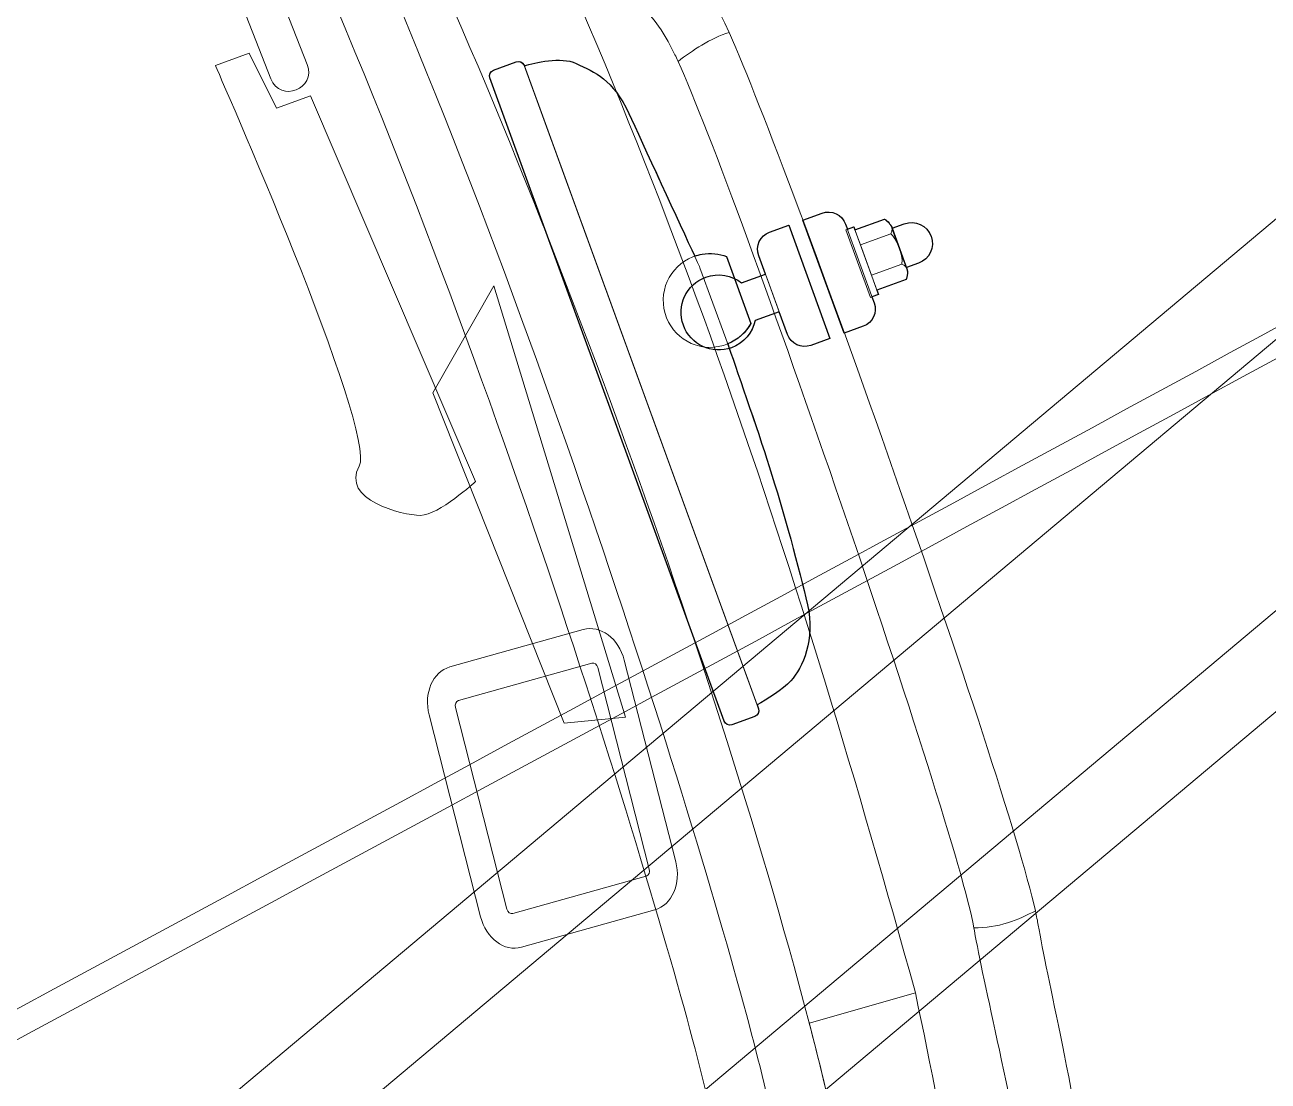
# Model space of a CAD drawing. Header units: millimetres. Extents: x -4490 to 177070, y -6118 to 72944.
# Drawn here: x 105939 to 106628, y 28091 to 28676 of the extents above; entities that cross this region are included whole.
import ezdxf

# ---------------------------------------------------------------- set-up
doc = ezdxf.new("R2010")
doc.units = ezdxf.units.MM
doc.layers.add('хендай', color=7, linetype='Continuous')

# ---------------------------------------------------------------- blocks, each defined once
blk = doc.blocks.new('A$C6A13667E')
at = {"lineweight": 9}
for points, knots in [([(-1397.39, 1835.79), (-1397.39, 1835.79), (-1427.6, 1835.79), (-1427.6, 1835.79), (-1427.6, 1835.79), (-1434.41, 1885.97), (-1438.56, 1938.5), (-1438.5, 1991.93), (-1438.5, 1991.93), (-1438.29, 2244.38), (-1419.17, 2349.7), (-1395.87, 2438.22), (-1395.87, 2438.22), (-1347.84, 2620.8), (-1257.39, 2869.1), (-1172.43, 3041.31), (-1172.43, 3041.31), (-1138.18, 3110.71), (-1080.67, 3135.74), (-1049.36, 3145.28), (-1049.36, 3145.28), (-1018.14, 3154.81), (-636.64, 3239.76), (-267.24, 3241.6), (-267.24, 3241.6), (-267.24, 3241.6), (-290.44, 3213.32), (-290.44, 3213.32), (-290.44, 3213.32), (-655.6, 3210.69), (-1012.9, 3126.15), (-1040.93, 3117.57), (-1040.93, 3117.57), (-1075.28, 3107.09), (-1129.38, 3083.16), (-1156.3, 3024.54), (-1156.3, 3024.54), (-1258.69, 2801.06), (-1341.97, 2529.24), (-1367.84, 2430.84), (-1367.84, 2430.84), (-1390.36, 2345.35), (-1409.32, 2242.6), (-1409.53, 1991.93), (-1409.53, 1991.93), (-1409.59, 1941.92), (-1405.34, 1891.69), (-1397.39, 1835.79)], [0, 0, 0, 0, 0.083333, 0.083333, 0.083333, 0.083333, 0.166667, 0.166667, 0.166667, 0.166667, 0.25, 0.25, 0.25, 0.25, 0.333333, 0.333333, 0.333333, 0.333333, 0.416667, 0.416667, 0.416667, 0.416667, 0.5, 0.5, 0.5, 0.5, 0.583333, 0.583333, 0.583333, 0.583333, 0.666667, 0.666667, 0.666667, 0.666667, 0.75, 0.75, 0.75, 0.75, 0.833333, 0.833333, 0.833333, 0.833333, 0.916667, 0.916667, 0.916667, 0.916667, 1, 1, 1, 1]), ([(-1397.39, 1835.79), (-1405.34, 1891.69), (-1409.59, 1941.92), (-1409.53, 1991.93), (-1409.53, 1991.93), (-1409.32, 2242.6), (-1390.36, 2345.35), (-1367.84, 2430.84), (-1367.84, 2430.84), (-1341.97, 2529.24), (-1258.69, 2801.06), (-1156.3, 3024.54), (-1156.3, 3024.54), (-1129.38, 3083.16), (-1075.28, 3107.09), (-1040.93, 3117.57), (-1040.93, 3117.57), (-1012.9, 3126.15), (-655.6, 3210.69), (-290.44, 3213.32), (-290.44, 3213.32), (-290.44, 3213.32), (-314.54, 3183.92), (-314.54, 3183.92), (-314.54, 3183.92), (-676.97, 3181.62), (-1006.41, 3097.87), (-1032.43, 3089.91), (-1032.43, 3089.91), (-1064.07, 3080.28), (-1108.28, 3059.75), (-1129.96, 3012.46), (-1129.96, 3012.46), (-1231.57, 2790.74), (-1314.16, 2521.12), (-1339.87, 2423.5), (-1339.87, 2423.5), (-1361.56, 2340.96), (-1380.36, 2240.86), (-1380.63, 1991.87), (-1380.63, 1991.87), (-1380.63, 1943.16), (-1376.48, 1890.22), (-1368.73, 1835.79), (-1368.73, 1835.79), (-1368.73, 1835.79), (-1397.39, 1835.79), (-1397.39, 1835.79)], [0, 0, 0, 0, 0.083333, 0.083333, 0.083333, 0.083333, 0.166667, 0.166667, 0.166667, 0.166667, 0.25, 0.25, 0.25, 0.25, 0.333333, 0.333333, 0.333333, 0.333333, 0.416667, 0.416667, 0.416667, 0.416667, 0.5, 0.5, 0.5, 0.5, 0.583333, 0.583333, 0.583333, 0.583333, 0.666667, 0.666667, 0.666667, 0.666667, 0.75, 0.75, 0.75, 0.75, 0.833333, 0.833333, 0.833333, 0.833333, 0.916667, 0.916667, 0.916667, 0.916667, 1, 1, 1, 1]), ([(-1147.92, 2910.38), (-1147.92, 2910.38), (-1076.75, 3091.96), (-1076.75, 3091.96), (-1076.75, 3091.96), (-1072.09, 3103.96), (-1054.12, 3096.88), (-1058.79, 3084.94), (-1058.79, 3084.94), (-1058.79, 3084.94), (-1129.96, 2903.31), (-1129.96, 2903.31), (-1129.96, 2903.31), (-1134.62, 2891.31), (-1152.58, 2898.38), (-1147.92, 2910.38)], [0, 0, 0, 0, 0.25, 0.25, 0.25, 0.25, 0.5, 0.5, 0.5, 0.5, 0.75, 0.75, 0.75, 0.75, 1, 1, 1, 1]), ([(-1396.39, 2436.27), (-1396.39, 2436.27), (-1448.87, 2451.21), (-1448.87, 2451.21), (-1448.87, 2451.21), (-1448.87, 2451.21), (-1448.71, 2451.83), (-1448.71, 2451.83), (-1448.71, 2451.83), (-1391.94, 2656.1), (-1328.35, 2856.01), (-1224.34, 3066.92), (-1224.34, 3066.92), (-1224.34, 3066.92), (-1222.72, 3070.23), (-1222.72, 3070.23), (-1222.72, 3070.23), (-1222.72, 3070.23), (-1171.13, 3043.93), (-1171.13, 3043.93), (-1171.13, 3043.93), (-1171.13, 3043.93), (-1172.43, 3041.31), (-1172.43, 3041.31), (-1172.43, 3041.31), (-1257.39, 2869.1), (-1347.84, 2620.8), (-1395.87, 2438.22), (-1395.87, 2438.22), (-1395.87, 2438.22), (-1396.39, 2436.27), (-1396.39, 2436.27)], [0, 0, 0, 0, 0.125, 0.125, 0.125, 0.125, 0.25, 0.25, 0.25, 0.25, 0.375, 0.375, 0.375, 0.375, 0.5, 0.5, 0.5, 0.5, 0.625, 0.625, 0.625, 0.625, 0.75, 0.75, 0.75, 0.75, 0.875, 0.875, 0.875, 0.875, 1, 1, 1, 1]), ([(-1511.78, 1624.89), (-1512.03, 1625.98), (-1512.3, 1627.14), (-1512.51, 1628.35), (-1512.51, 1628.35), (-1520.52, 1668.04), (-1563.25, 1837.68), (-1563.25, 2049.08), (-1563.25, 2049.08), (-1563.25, 2260.15), (-1518.16, 2434.96), (-1509.63, 2484.77), (-1509.63, 2484.77), (-1509.31, 2486.76), (-1508.84, 2489.12), (-1508.22, 2491.84), (-1508.22, 2491.84), (-1492.29, 2561.71), (-1388, 2855.85), (-1356.84, 2925.88), (-1356.84, 2925.88), (-1356.84, 2925.88), (-1356.69, 2926.25), (-1356.69, 2926.25), (-1356.69, 2926.25), (-1334.11, 2976.68), (-1305.04, 2982.17), (-1285.3, 2982.17), (-1285.3, 2982.17), (-1285.3, 2982.17), (-1283.78, 2982.17), (-1283.78, 2982.17), (-1283.78, 2982.17), (-1277.71, 2974.59), (-1273.05, 2962.75), (-1277.03, 2949.97), (-1277.03, 2949.97), (-1278.19, 2949.97), (-1279.28, 2949.91), (-1280.32, 2949.91), (-1280.32, 2949.91), (-1290.6, 2949.91), (-1312.27, 2952.75), (-1329.92, 2915.25), (-1329.92, 2915.25), (-1330.4, 2914.19), (-1330.92, 2913.09), (-1331.44, 2911.95), (-1331.44, 2911.95), (-1338.36, 2917.29), (-1347.68, 2923.41), (-1356.69, 2926.25), (-1356.69, 2926.25), (-1356.69, 2926.25), (-1356.84, 2925.88), (-1356.84, 2925.88), (-1356.84, 2925.88), (-1388, 2855.85), (-1492.29, 2561.71), (-1508.22, 2491.84), (-1508.22, 2491.84), (-1500.57, 2487.61), (-1489.46, 2482.99), (-1477.84, 2483.47), (-1477.84, 2483.47), (-1477.84, 2483.47), (-1478.09, 2481.89), (-1478.09, 2481.89), (-1478.09, 2481.89), (-1486.52, 2432.66), (-1534.29, 2257.83), (-1534.29, 2049.08), (-1534.29, 2049.08), (-1534.29, 1843.45), (-1492.34, 1679.19), (-1483.6, 1637.15), (-1483.6, 1637.15), (-1495.37, 1636.3), (-1506.33, 1629.07), (-1511.78, 1624.89)], [0, 0, 0, 0, 0.05, 0.05, 0.05, 0.05, 0.1, 0.1, 0.1, 0.1, 0.15, 0.15, 0.15, 0.15, 0.2, 0.2, 0.2, 0.2, 0.25, 0.25, 0.25, 0.25, 0.3, 0.3, 0.3, 0.3, 0.35, 0.35, 0.35, 0.35, 0.4, 0.4, 0.4, 0.4, 0.45, 0.45, 0.45, 0.45, 0.5, 0.5, 0.5, 0.5, 0.55, 0.55, 0.55, 0.55, 0.6, 0.6, 0.6, 0.6, 0.65, 0.65, 0.65, 0.65, 0.7, 0.7, 0.7, 0.7, 0.75, 0.75, 0.75, 0.75, 0.8, 0.8, 0.8, 0.8, 0.85, 0.85, 0.85, 0.85, 0.9, 0.9, 0.9, 0.9, 0.95, 0.95, 0.95, 0.95, 1, 1, 1, 1]), ([(-1356.69, 2926.25), (-1347.68, 2923.41), (-1338.36, 2917.29), (-1331.44, 2911.95), (-1331.44, 2911.95), (-1362.39, 2843.39), (-1467.52, 2537.88), (-1477.84, 2483.47), (-1477.84, 2483.47), (-1489.46, 2482.99), (-1500.57, 2487.61), (-1508.22, 2491.84), (-1508.22, 2491.84), (-1492.29, 2561.71), (-1388, 2855.85), (-1356.84, 2925.88), (-1356.84, 2925.88), (-1356.84, 2925.88), (-1356.69, 2926.25), (-1356.69, 2926.25)], [0, 0, 0, 0, 0.2, 0.2, 0.2, 0.2, 0.4, 0.4, 0.4, 0.4, 0.6, 0.6, 0.6, 0.6, 0.8, 0.8, 0.8, 0.8, 1, 1, 1, 1]), ([(-1231.2, 2704.11), (-1231.2, 2704.11), (-1212.98, 2687.41), (-1203.97, 2687.41), (-1203.97, 2687.41), (-1194.9, 2687.41), (-1164.48, 2695.16), (-1173.64, 2711.72), (-1173.64, 2711.72), (-1182.81, 2728.27), (-1102.51, 2909.9), (-1102.51, 2909.9), (-1102.51, 2909.9), (-1102.51, 2909.9), (-1119.17, 2915.97), (-1119.17, 2915.97), (-1119.17, 2915.97), (-1119.17, 2915.97), (-1132.78, 2888.74), (-1132.78, 2888.74), (-1132.78, 2888.74), (-1132.78, 2888.74), (-1149.5, 2894.82), (-1149.5, 2894.82), (-1149.5, 2894.82), (-1149.5, 2894.82), (-1231.2, 2704.11), (-1231.2, 2704.11)], [0, 0, 0, 0, 0.142857, 0.142857, 0.142857, 0.142857, 0.285714, 0.285714, 0.285714, 0.285714, 0.428571, 0.428571, 0.428571, 0.428571, 0.571429, 0.571429, 0.571429, 0.571429, 0.714286, 0.714286, 0.714286, 0.714286, 0.857143, 0.857143, 0.857143, 0.857143, 1, 1, 1, 1]), ([(-1370.57, 2593.66), (-1375.18, 2596.29), (-1383.34, 2601.26), (-1387.28, 2605.61), (-1387.28, 2605.61), (-1393.04, 2611.95), (-1399.42, 2625.98), (-1395.5, 2643.22), (-1395.5, 2643.22), (-1391.52, 2660.39), (-1383.56, 2689.51), (-1376.59, 2711.51), (-1376.59, 2711.51), (-1369.62, 2733.45), (-1355.06, 2774.89), (-1355.06, 2774.89), (-1355.06, 2774.89), (-1355.06, 2774.89), (-1342.29, 2809.87), (-1342.29, 2809.87), (-1342.29, 2809.87), (-1342.29, 2809.87), (-1314.94, 2869.16), (-1307.03, 2886.24), (-1307.03, 2886.24), (-1299.13, 2903.25), (-1290.54, 2906.44), (-1280.96, 2910.95), (-1280.96, 2910.95), (-1273.46, 2914.46), (-1260.58, 2911.27), (-1255.4, 2909.69), (-1255.4, 2909.69), (-1255.4, 2909.69), (-1370.57, 2593.66), (-1370.57, 2593.66)], [0, 0, 0, 0, 0.111111, 0.111111, 0.111111, 0.111111, 0.222222, 0.222222, 0.222222, 0.222222, 0.333333, 0.333333, 0.333333, 0.333333, 0.444444, 0.444444, 0.444444, 0.444444, 0.555556, 0.555556, 0.555556, 0.555556, 0.666667, 0.666667, 0.666667, 0.666667, 0.777778, 0.777778, 0.777778, 0.777778, 0.888889, 0.888889, 0.888889, 0.888889, 1, 1, 1, 1]), ([(-1370.57, 2593.66), (-1375.18, 2596.29), (-1383.34, 2601.26), (-1387.28, 2605.61), (-1387.28, 2605.61), (-1393.04, 2611.95), (-1399.42, 2625.98), (-1395.5, 2643.22), (-1395.5, 2643.22), (-1391.52, 2660.39), (-1383.56, 2689.51), (-1376.59, 2711.51), (-1376.59, 2711.51), (-1370.68, 2730.1), (-1359.37, 2762.62), (-1356.01, 2772.16), (-1356.01, 2772.16), (-1360.98, 2774.2), (-1365.02, 2777.81), (-1367.53, 2782.37), (-1367.53, 2782.37), (-1367.53, 2782.37), (-1355.49, 2815.37), (-1355.49, 2815.37), (-1355.49, 2815.37), (-1351.72, 2816.83), (-1347.52, 2817.26), (-1343.29, 2816.52), (-1343.29, 2816.52), (-1342.02, 2816.31), (-1340.82, 2816), (-1339.66, 2815.58), (-1339.66, 2815.58), (-1332.64, 2830.81), (-1313.43, 2872.4), (-1307.03, 2886.24), (-1307.03, 2886.24), (-1299.13, 2903.25), (-1290.54, 2906.44), (-1280.96, 2910.95), (-1280.96, 2910.95), (-1273.46, 2914.46), (-1260.58, 2911.27), (-1255.4, 2909.69), (-1255.4, 2909.69), (-1254.71, 2911.52), (-1252.99, 2912.31), (-1251.42, 2911.74), (-1251.42, 2911.74), (-1251.42, 2911.74), (-1240.1, 2907.6), (-1240.1, 2907.6), (-1240.1, 2907.6), (-1238.53, 2907.08), (-1237.74, 2905.34), (-1238.26, 2903.77), (-1238.26, 2903.77), (-1238.26, 2903.77), (-1354.23, 2585.6), (-1354.23, 2585.6), (-1354.23, 2585.6), (-1354.81, 2584.02), (-1356.53, 2583.24), (-1358.1, 2583.81), (-1358.1, 2583.81), (-1358.1, 2583.81), (-1369.42, 2587.9), (-1369.42, 2587.9), (-1369.42, 2587.9), (-1370.99, 2588.48), (-1371.82, 2590.21), (-1371.24, 2591.77), (-1371.24, 2591.77), (-1371.24, 2591.77), (-1370.57, 2593.66), (-1370.57, 2593.66)], [0, 0, 0, 0, 0.052632, 0.052632, 0.052632, 0.052632, 0.105263, 0.105263, 0.105263, 0.105263, 0.157895, 0.157895, 0.157895, 0.157895, 0.210526, 0.210526, 0.210526, 0.210526, 0.263158, 0.263158, 0.263158, 0.263158, 0.315789, 0.315789, 0.315789, 0.315789, 0.368421, 0.368421, 0.368421, 0.368421, 0.421053, 0.421053, 0.421053, 0.421053, 0.473684, 0.473684, 0.473684, 0.473684, 0.526316, 0.526316, 0.526316, 0.526316, 0.578947, 0.578947, 0.578947, 0.578947, 0.631579, 0.631579, 0.631579, 0.631579, 0.684211, 0.684211, 0.684211, 0.684211, 0.736842, 0.736842, 0.736842, 0.736842, 0.789474, 0.789474, 0.789474, 0.789474, 0.842105, 0.842105, 0.842105, 0.842105, 0.894737, 0.894737, 0.894737, 0.894737, 0.947368, 0.947368, 0.947368, 0.947368, 1, 1, 1, 1]), ([(-1251.42, 2911.74), (-1251.42, 2911.74), (-1240.1, 2907.6), (-1240.1, 2907.6), (-1240.1, 2907.6), (-1238.53, 2907.08), (-1237.74, 2905.34), (-1238.26, 2903.77), (-1238.26, 2903.77), (-1238.26, 2903.77), (-1354.23, 2585.6), (-1354.23, 2585.6), (-1354.23, 2585.6), (-1354.81, 2584.02), (-1356.53, 2583.24), (-1358.1, 2583.81), (-1358.1, 2583.81), (-1358.1, 2583.81), (-1369.42, 2587.9), (-1369.42, 2587.9), (-1369.42, 2587.9), (-1370.99, 2588.48), (-1371.82, 2590.21), (-1371.24, 2591.77), (-1371.24, 2591.77), (-1371.24, 2591.77), (-1255.29, 2909.96), (-1255.29, 2909.96), (-1255.29, 2909.96), (-1254.71, 2911.52), (-1252.99, 2912.31), (-1251.42, 2911.74)], [0, 0, 0, 0, 0.125, 0.125, 0.125, 0.125, 0.25, 0.25, 0.25, 0.25, 0.375, 0.375, 0.375, 0.375, 0.5, 0.5, 0.5, 0.5, 0.625, 0.625, 0.625, 0.625, 0.75, 0.75, 0.75, 0.75, 0.875, 0.875, 0.875, 0.875, 1, 1, 1, 1]), ([(-1402.67, 2836.89), (-1402.67, 2836.89), (-1393.24, 2833.44), (-1393.24, 2833.44), (-1393.24, 2833.44), (-1393.24, 2833.44), (-1413.61, 2777.5), (-1413.61, 2777.5), (-1413.61, 2777.5), (-1413.61, 2777.5), (-1423.04, 2780.9), (-1423.04, 2780.9), (-1423.04, 2780.9), (-1427.76, 2782.64), (-1430.17, 2787.82), (-1428.49, 2792.53), (-1428.49, 2792.53), (-1428.49, 2792.53), (-1427.39, 2795.46), (-1427.39, 2795.46), (-1427.39, 2795.46), (-1427.39, 2795.46), (-1430.58, 2796.62), (-1430.58, 2796.62), (-1430.58, 2796.62), (-1430.58, 2796.62), (-1429.81, 2798.76), (-1429.81, 2798.76), (-1429.81, 2798.76), (-1429.81, 2798.76), (-1444.36, 2804.06), (-1444.36, 2804.06), (-1444.36, 2804.06), (-1444.46, 2804.42), (-1444.57, 2804.79), (-1444.67, 2805.26), (-1444.67, 2805.26), (-1444.94, 2806.3), (-1445.1, 2807.67), (-1444.84, 2808.87), (-1444.84, 2808.87), (-1444.84, 2808.87), (-1437.4, 2829.45), (-1437.4, 2829.45), (-1437.4, 2829.45), (-1437.4, 2829.45), (-1444.46, 2809.97), (-1444.46, 2809.97), (-1444.46, 2809.97), (-1444.46, 2809.97), (-1450.43, 2812.17), (-1450.43, 2812.17), (-1450.43, 2812.17), (-1455.84, 2814.11), (-1458.61, 2820.02), (-1456.62, 2825.42), (-1456.62, 2825.42), (-1454.68, 2830.81), (-1448.71, 2833.59), (-1443.37, 2831.6), (-1443.37, 2831.6), (-1443.37, 2831.6), (-1437.4, 2829.45), (-1437.4, 2829.45), (-1437.4, 2829.45), (-1437.23, 2829.88), (-1437.09, 2830.13), (-1436.92, 2830.44), (-1436.92, 2830.44), (-1436.67, 2831.02), (-1436.24, 2831.5), (-1435.82, 2831.97), (-1435.82, 2831.97), (-1435.2, 2832.76), (-1434.41, 2833.44), (-1433.52, 2833.9), (-1433.52, 2833.9), (-1433.52, 2833.9), (-1418.96, 2828.62), (-1418.96, 2828.62), (-1418.96, 2828.62), (-1418.96, 2828.62), (-1418.44, 2830.03), (-1418.44, 2830.03), (-1418.44, 2830.03), (-1418.44, 2830.03), (-1415.25, 2828.88), (-1415.25, 2828.88), (-1415.25, 2828.88), (-1415.25, 2828.88), (-1414.3, 2831.5), (-1414.3, 2831.5), (-1414.3, 2831.5), (-1412.57, 2836.16), (-1407.39, 2838.62), (-1402.67, 2836.89)], [0, 0, 0, 0, 0.041667, 0.041667, 0.041667, 0.041667, 0.083333, 0.083333, 0.083333, 0.083333, 0.125, 0.125, 0.125, 0.125, 0.166667, 0.166667, 0.166667, 0.166667, 0.208333, 0.208333, 0.208333, 0.208333, 0.25, 0.25, 0.25, 0.25, 0.291667, 0.291667, 0.291667, 0.291667, 0.333333, 0.333333, 0.333333, 0.333333, 0.375, 0.375, 0.375, 0.375, 0.416667, 0.416667, 0.416667, 0.416667, 0.458333, 0.458333, 0.458333, 0.458333, 0.5, 0.5, 0.5, 0.5, 0.541667, 0.541667, 0.541667, 0.541667, 0.583333, 0.583333, 0.583333, 0.583333, 0.625, 0.625, 0.625, 0.625, 0.666667, 0.666667, 0.666667, 0.666667, 0.708333, 0.708333, 0.708333, 0.708333, 0.75, 0.75, 0.75, 0.75, 0.791667, 0.791667, 0.791667, 0.791667, 0.833333, 0.833333, 0.833333, 0.833333, 0.875, 0.875, 0.875, 0.875, 0.916667, 0.916667, 0.916667, 0.916667, 0.958333, 0.958333, 0.958333, 0.958333, 1, 1, 1, 1]), ([(-1402.67, 2836.89), (-1402.67, 2836.89), (-1393.24, 2833.44), (-1393.24, 2833.44), (-1393.24, 2833.44), (-1393.24, 2833.44), (-1413.61, 2777.5), (-1413.61, 2777.5), (-1413.61, 2777.5), (-1413.61, 2777.5), (-1423.04, 2780.9), (-1423.04, 2780.9), (-1423.04, 2780.9), (-1427.76, 2782.64), (-1430.17, 2787.82), (-1428.49, 2792.53), (-1428.49, 2792.53), (-1428.49, 2792.53), (-1414.3, 2831.5), (-1414.3, 2831.5), (-1414.3, 2831.5), (-1412.57, 2836.16), (-1407.39, 2838.62), (-1402.67, 2836.89)], [0, 0, 0, 0, 0.166667, 0.166667, 0.166667, 0.166667, 0.333333, 0.333333, 0.333333, 0.333333, 0.5, 0.5, 0.5, 0.5, 0.666667, 0.666667, 0.666667, 0.666667, 0.833333, 0.833333, 0.833333, 0.833333, 1, 1, 1, 1]), ([(-1456.62, 2825.42), (-1454.68, 2830.81), (-1448.71, 2833.59), (-1443.37, 2831.6), (-1443.37, 2831.6), (-1443.37, 2831.6), (-1437.4, 2829.45), (-1437.4, 2829.45), (-1437.4, 2829.45), (-1437.4, 2829.45), (-1444.46, 2809.97), (-1444.46, 2809.97), (-1444.46, 2809.97), (-1444.46, 2809.97), (-1450.43, 2812.17), (-1450.43, 2812.17), (-1450.43, 2812.17), (-1455.84, 2814.11), (-1458.61, 2820.02), (-1456.62, 2825.42)], [0, 0, 0, 0, 0.2, 0.2, 0.2, 0.2, 0.4, 0.4, 0.4, 0.4, 0.6, 0.6, 0.6, 0.6, 0.8, 0.8, 0.8, 0.8, 1, 1, 1, 1]), ([(-1433.52, 2833.9), (-1435.3, 2832.97), (-1436.82, 2831.02), (-1437.35, 2829.57), (-1437.35, 2829.57), (-1437.35, 2829.57), (-1444.78, 2809.08), (-1444.78, 2809.08), (-1444.78, 2809.08), (-1444.78, 2809.08), (-1445.21, 2806.57), (-1444.36, 2804.06), (-1444.36, 2804.06), (-1444.36, 2804.06), (-1429.81, 2798.76), (-1429.81, 2798.76), (-1429.81, 2798.76), (-1429.81, 2798.76), (-1427.08, 2806.2), (-1427.08, 2806.2), (-1427.08, 2806.2), (-1427.08, 2806.2), (-1421.63, 2821.13), (-1421.63, 2821.13), (-1421.63, 2821.13), (-1421.63, 2821.13), (-1418.91, 2828.62), (-1418.91, 2828.62), (-1418.91, 2828.62), (-1418.91, 2828.62), (-1433.52, 2833.9), (-1433.52, 2833.9)], [0, 0, 0, 0, 0.125, 0.125, 0.125, 0.125, 0.25, 0.25, 0.25, 0.25, 0.375, 0.375, 0.375, 0.375, 0.5, 0.5, 0.5, 0.5, 0.625, 0.625, 0.625, 0.625, 0.75, 0.75, 0.75, 0.75, 0.875, 0.875, 0.875, 0.875, 1, 1, 1, 1]), ([(-1433.52, 2833.9), (-1435.1, 2832.8), (-1438.76, 2830.13), (-1436.77, 2826.63), (-1436.77, 2826.63), (-1436.77, 2826.63), (-1421.63, 2821.13), (-1421.63, 2821.13), (-1421.63, 2821.13), (-1421.63, 2821.13), (-1418.91, 2828.62), (-1418.91, 2828.62), (-1418.91, 2828.62), (-1418.91, 2828.62), (-1433.52, 2833.9), (-1433.52, 2833.9)], [0, 0, 0, 0, 0.25, 0.25, 0.25, 0.25, 0.5, 0.5, 0.5, 0.5, 0.75, 0.75, 0.75, 0.75, 1, 1, 1, 1]), ([(-1418.44, 2830.03), (-1418.44, 2830.03), (-1414.5, 2828.62), (-1414.5, 2828.62), (-1414.5, 2828.62), (-1414.5, 2828.62), (-1426.66, 2795.2), (-1426.66, 2795.2), (-1426.66, 2795.2), (-1426.66, 2795.2), (-1430.58, 2796.62), (-1430.58, 2796.62), (-1430.58, 2796.62), (-1430.58, 2796.62), (-1418.44, 2830.03), (-1418.44, 2830.03)], [0, 0, 0, 0, 0.25, 0.25, 0.25, 0.25, 0.5, 0.5, 0.5, 0.5, 0.75, 0.75, 0.75, 0.75, 1, 1, 1, 1]), ([(-1386.22, 2830.87), (-1386.22, 2830.87), (-1376.75, 2827.46), (-1376.75, 2827.46), (-1376.75, 2827.46), (-1372.03, 2825.74), (-1369.62, 2820.56), (-1371.36, 2815.83), (-1371.36, 2815.83), (-1371.36, 2815.83), (-1385.55, 2776.88), (-1385.55, 2776.88), (-1385.55, 2776.88), (-1387.22, 2772.22), (-1392.41, 2769.75), (-1397.12, 2771.47), (-1397.12, 2771.47), (-1397.12, 2771.47), (-1406.55, 2774.93), (-1406.55, 2774.93), (-1406.55, 2774.93), (-1406.55, 2774.93), (-1386.22, 2830.87), (-1386.22, 2830.87)], [0, 0, 0, 0, 0.166667, 0.166667, 0.166667, 0.166667, 0.333333, 0.333333, 0.333333, 0.333333, 0.5, 0.5, 0.5, 0.5, 0.666667, 0.666667, 0.666667, 0.666667, 0.833333, 0.833333, 0.833333, 0.833333, 1, 1, 1, 1]), ([(-1386.22, 2830.87), (-1386.22, 2830.87), (-1376.75, 2827.46), (-1376.75, 2827.46), (-1376.75, 2827.46), (-1372.03, 2825.74), (-1369.62, 2820.56), (-1371.36, 2815.83), (-1371.36, 2815.83), (-1371.36, 2815.83), (-1374.66, 2806.72), (-1374.66, 2806.72), (-1374.66, 2806.72), (-1374.66, 2806.72), (-1362.87, 2802.43), (-1362.87, 2802.43), (-1362.87, 2802.43), (-1358, 2806.2), (-1351.35, 2807.46), (-1345.11, 2805.2), (-1345.11, 2805.2), (-1335.54, 2801.7), (-1330.55, 2791.01), (-1334.07, 2781.43), (-1334.07, 2781.43), (-1337.53, 2771.78), (-1348.2, 2766.81), (-1357.84, 2770.33), (-1357.84, 2770.33), (-1364.03, 2772.57), (-1368.32, 2777.81), (-1369.62, 2783.84), (-1369.62, 2783.84), (-1369.62, 2783.84), (-1381.46, 2788.13), (-1381.46, 2788.13), (-1381.46, 2788.13), (-1381.46, 2788.13), (-1385.55, 2776.88), (-1385.55, 2776.88), (-1385.55, 2776.88), (-1387.22, 2772.22), (-1392.41, 2769.75), (-1397.12, 2771.47), (-1397.12, 2771.47), (-1397.12, 2771.47), (-1406.55, 2774.93), (-1406.55, 2774.93), (-1406.55, 2774.93), (-1406.55, 2774.93), (-1386.22, 2830.87), (-1386.22, 2830.87)], [0, 0, 0, 0, 0.076923, 0.076923, 0.076923, 0.076923, 0.153846, 0.153846, 0.153846, 0.153846, 0.230769, 0.230769, 0.230769, 0.230769, 0.307692, 0.307692, 0.307692, 0.307692, 0.384615, 0.384615, 0.384615, 0.384615, 0.461538, 0.461538, 0.461538, 0.461538, 0.538462, 0.538462, 0.538462, 0.538462, 0.615385, 0.615385, 0.615385, 0.615385, 0.692308, 0.692308, 0.692308, 0.692308, 0.769231, 0.769231, 0.769231, 0.769231, 0.846154, 0.846154, 0.846154, 0.846154, 0.923077, 0.923077, 0.923077, 0.923077, 1, 1, 1, 1]), ([(-1436.77, 2826.63), (-1439.18, 2824.74), (-1442.79, 2816.83), (-1442.22, 2811.71), (-1442.22, 2811.71), (-1442.22, 2811.71), (-1427.08, 2806.2), (-1427.08, 2806.2), (-1427.08, 2806.2), (-1427.08, 2806.2), (-1421.63, 2821.13), (-1421.63, 2821.13), (-1421.63, 2821.13), (-1421.63, 2821.13), (-1436.77, 2826.63), (-1436.77, 2826.63)], [0, 0, 0, 0, 0.25, 0.25, 0.25, 0.25, 0.5, 0.5, 0.5, 0.5, 0.75, 0.75, 0.75, 0.75, 1, 1, 1, 1]), ([(-1444.36, 2804.06), (-1444.9, 2805.95), (-1446.1, 2810.28), (-1442.22, 2811.71), (-1442.22, 2811.71), (-1442.22, 2811.71), (-1427.08, 2806.2), (-1427.08, 2806.2), (-1427.08, 2806.2), (-1427.08, 2806.2), (-1429.81, 2798.76), (-1429.81, 2798.76), (-1429.81, 2798.76), (-1429.81, 2798.76), (-1444.36, 2804.06), (-1444.36, 2804.06)], [0, 0, 0, 0, 0.25, 0.25, 0.25, 0.25, 0.5, 0.5, 0.5, 0.5, 0.75, 0.75, 0.75, 0.75, 1, 1, 1, 1]), ([(-1355.49, 2815.37), (-1351.72, 2816.83), (-1347.52, 2817.26), (-1343.29, 2816.52), (-1343.29, 2816.52), (-1330.65, 2814.32), (-1322.22, 2802.28), (-1324.48, 2789.64), (-1324.48, 2789.64), (-1326.67, 2777.03), (-1338.73, 2768.59), (-1351.35, 2770.85), (-1351.35, 2770.85), (-1358.47, 2772.11), (-1364.23, 2776.51), (-1367.53, 2782.37), (-1367.53, 2782.37), (-1367.53, 2782.37), (-1355.49, 2815.37), (-1355.49, 2815.37)], [0, 0, 0, 0, 0.2, 0.2, 0.2, 0.2, 0.4, 0.4, 0.4, 0.4, 0.6, 0.6, 0.6, 0.6, 0.8, 0.8, 0.8, 0.8, 1, 1, 1, 1]), ([(-1374.66, 2806.72), (-1374.66, 2806.72), (-1362.87, 2802.43), (-1362.87, 2802.43), (-1362.87, 2802.43), (-1358, 2806.2), (-1351.35, 2807.46), (-1345.11, 2805.2), (-1345.11, 2805.2), (-1335.54, 2801.7), (-1330.55, 2791.01), (-1334.07, 2781.43), (-1334.07, 2781.43), (-1337.53, 2771.78), (-1348.2, 2766.81), (-1357.84, 2770.33), (-1357.84, 2770.33), (-1364.03, 2772.57), (-1368.32, 2777.81), (-1369.62, 2783.84), (-1369.62, 2783.84), (-1369.62, 2783.84), (-1381.46, 2788.13), (-1381.46, 2788.13), (-1381.46, 2788.13), (-1381.46, 2788.13), (-1374.66, 2806.72), (-1374.66, 2806.72)], [0, 0, 0, 0, 0.142857, 0.142857, 0.142857, 0.142857, 0.285714, 0.285714, 0.285714, 0.285714, 0.428571, 0.428571, 0.428571, 0.428571, 0.571429, 0.571429, 0.571429, 0.571429, 0.714286, 0.714286, 0.714286, 0.714286, 0.857143, 0.857143, 0.857143, 0.857143, 1, 1, 1, 1]), ([(-1305.37, 2587.64), (-1305.37, 2587.64), (-1275.08, 2584.6), (-1275.08, 2584.6), (-1275.08, 2584.6), (-1275.08, 2584.6), (-1210.04, 2748.02), (-1210.04, 2748.02), (-1210.04, 2748.02), (-1210.04, 2748.02), (-1240.21, 2800.96), (-1240.21, 2800.96), (-1240.21, 2800.96), (-1240.21, 2800.96), (-1305.37, 2587.64), (-1305.37, 2587.64)], [0, 0, 0, 0, 0.25, 0.25, 0.25, 0.25, 0.5, 0.5, 0.5, 0.5, 0.75, 0.75, 0.75, 0.75, 1, 1, 1, 1]), ([(-1284.57, 2630.95), (-1284.57, 2630.95), (-1218.52, 2612.41), (-1218.52, 2612.41), (-1218.52, 2612.41), (-1210.1, 2610.06), (-1205.48, 2599.42), (-1208.26, 2588.68), (-1208.26, 2588.68), (-1208.26, 2588.68), (-1233.72, 2488.92), (-1233.72, 2488.92), (-1233.72, 2488.92), (-1236.5, 2478.18), (-1245.55, 2471.43), (-1253.99, 2473.77), (-1253.99, 2473.77), (-1253.99, 2473.77), (-1319.98, 2492.32), (-1319.98, 2492.32), (-1319.98, 2492.32), (-1328.41, 2494.68), (-1333.07, 2505.31), (-1330.3, 2516.04), (-1330.3, 2516.04), (-1330.3, 2516.04), (-1304.83, 2615.76), (-1304.83, 2615.76), (-1304.83, 2615.76), (-1302.06, 2626.56), (-1293, 2633.31), (-1284.57, 2630.95)], [0, 0, 0, 0, 0.125, 0.125, 0.125, 0.125, 0.25, 0.25, 0.25, 0.25, 0.375, 0.375, 0.375, 0.375, 0.5, 0.5, 0.5, 0.5, 0.625, 0.625, 0.625, 0.625, 0.75, 0.75, 0.75, 0.75, 0.875, 0.875, 0.875, 0.875, 1, 1, 1, 1]), ([(-1288.82, 2614.29), (-1290.02, 2614.62), (-1291.32, 2613.67), (-1291.74, 2612.1), (-1291.74, 2612.1), (-1291.74, 2612.1), (-1317.2, 2512.37), (-1317.2, 2512.37), (-1317.2, 2512.37), (-1317.62, 2510.86), (-1316.93, 2509.35), (-1315.73, 2508.97), (-1315.73, 2508.97), (-1315.73, 2508.97), (-1249.68, 2490.43), (-1249.68, 2490.43), (-1249.68, 2490.43), (-1248.48, 2490.12), (-1247.23, 2491.07), (-1246.8, 2492.63), (-1246.8, 2492.63), (-1246.8, 2492.63), (-1221.29, 2592.35), (-1221.29, 2592.35), (-1221.29, 2592.35), (-1220.94, 2593.88), (-1221.62, 2595.39), (-1222.76, 2595.77), (-1222.76, 2595.77), (-1222.76, 2595.77), (-1288.82, 2614.29), (-1288.82, 2614.29)], [0, 0, 0, 0, 0.125, 0.125, 0.125, 0.125, 0.25, 0.25, 0.25, 0.25, 0.375, 0.375, 0.375, 0.375, 0.5, 0.5, 0.5, 0.5, 0.625, 0.625, 0.625, 0.625, 0.75, 0.75, 0.75, 0.75, 0.875, 0.875, 0.875, 0.875, 1, 1, 1, 1]), ([(-1442.27, 1890.95), (-1442.27, 1890.95), (-1367.16, 2336.46), (-1367.16, 2336.46), (-1367.16, 2336.46), (-1367.16, 2336.46), (-1325.26, 2377.3), (-1325.26, 2377.3), (-1325.26, 2377.3), (-1325.26, 2377.3), (-1281.27, 2380.45), (-1281.27, 2380.45), (-1281.27, 2380.45), (-1281.27, 2380.45), (-1243.61, 2200.27), (-1243.61, 2200.27), (-1243.61, 2200.27), (-1243.61, 2200.27), (-1258.23, 1976.06), (-1258.23, 1976.06), (-1258.23, 1976.06), (-1258.23, 1976.06), (-1250.9, 1901.68), (-1237.27, 1897.55), (-1237.27, 1897.55), (-1230.78, 1895.51), (-1217.21, 1893.04), (-1204.9, 1890.95), (-1204.9, 1890.95), (-1204.9, 1890.95), (-920.94, 1890.95), (-920.94, 1890.95), (-920.94, 1890.95), (-920.94, 1890.95), (-831.89, 1896.5), (-801.51, 1958.31), (-801.51, 1958.31), (-771.14, 2020.11), (-748.09, 2094.48), (-659.06, 2169.9), (-659.06, 2169.9), (-570.03, 2245.32), (-480.98, 2339.59), (-199.21, 2339.59), (-199.21, 2339.59), (-199.21, 2339.59), (-93.41, 2339.59), (-93.41, 2339.59), (-93.41, 2339.59), (9.19, 2339.59), (87.65, 2425.54), (90.79, 2564.86), (90.79, 2564.86), (90.79, 2564.86), (212.41, 2564.86), (212.41, 2564.86), (212.41, 2564.86), (212.41, 2564.86), (212.45, 1418.06), (212.45, 1418.06), (212.45, 1418.06), (212.45, 1418.06), (-1342.81, 1418.06), (-1342.81, 1418.06), (-1342.81, 1418.06), (-1342.81, 1418.06), (-1442.27, 1890.95), (-1442.27, 1890.95)], [0, 0, 0, 0, 0.058824, 0.058824, 0.058824, 0.058824, 0.117647, 0.117647, 0.117647, 0.117647, 0.176471, 0.176471, 0.176471, 0.176471, 0.235294, 0.235294, 0.235294, 0.235294, 0.294118, 0.294118, 0.294118, 0.294118, 0.352941, 0.352941, 0.352941, 0.352941, 0.411765, 0.411765, 0.411765, 0.411765, 0.470588, 0.470588, 0.470588, 0.470588, 0.529412, 0.529412, 0.529412, 0.529412, 0.588235, 0.588235, 0.588235, 0.588235, 0.647059, 0.647059, 0.647059, 0.647059, 0.705882, 0.705882, 0.705882, 0.705882, 0.764706, 0.764706, 0.764706, 0.764706, 0.823529, 0.823529, 0.823529, 0.823529, 0.882353, 0.882353, 0.882353, 0.882353, 0.941176, 0.941176, 0.941176, 0.941176, 1, 1, 1, 1]), ([(-1353.71, 2329.38), (-1353.71, 2329.38), (-1427.55, 1891.26), (-1427.55, 1891.26), (-1427.55, 1891.26), (-1427.55, 1891.26), (-1331.08, 1432.52), (-1331.08, 1432.52), (-1331.08, 1432.52), (-1331.08, 1432.52), (197.95, 1432.52), (197.95, 1432.52), (197.95, 1432.52), (197.95, 1432.52), (197.95, 2550.35), (197.95, 2550.35), (197.95, 2550.35), (197.95, 2550.35), (104.73, 2550.35), (104.73, 2550.35), (104.73, 2550.35), (96.56, 2413.91), (15.8, 2325.09), (-93.41, 2325.09), (-93.41, 2325.09), (-93.41, 2325.09), (-199.21, 2325.09), (-199.21, 2325.09), (-199.21, 2325.09), (-341.76, 2325.09), (-467.16, 2303.87), (-580.45, 2216.72), (-580.45, 2216.72), (-640.93, 2170.16), (-701.12, 2118.47), (-739.77, 2051.73), (-739.77, 2051.73), (-789.84, 1965.17), (-786.53, 1898.28), (-904.17, 1878.54), (-904.17, 1878.54), (-913.91, 1876.92), (-920.51, 1876.5), (-920.51, 1876.5), (-920.51, 1876.5), (-920.51, 1876.5), (-1206.11, 1876.5), (-1206.11, 1876.5), (-1206.11, 1876.5), (-1255.23, 1884.71), (-1258.17, 1887.44), (-1267.08, 1935.73), (-1267.08, 1935.73), (-1270.75, 1955.47), (-1272.78, 1975.85), (-1272.78, 1975.85), (-1272.78, 1975.85), (-1272.78, 1975.85), (-1258.17, 2199.23), (-1258.17, 2199.23), (-1258.17, 2199.23), (-1258.17, 2199.23), (-1292.84, 2365.1), (-1292.84, 2365.1), (-1292.84, 2365.1), (-1292.84, 2365.1), (-1318.98, 2363.21), (-1318.98, 2363.21), (-1318.98, 2363.21), (-1318.98, 2363.21), (-1353.71, 2329.38), (-1353.71, 2329.38)], [0, 0, 0, 0, 0.055556, 0.055556, 0.055556, 0.055556, 0.111111, 0.111111, 0.111111, 0.111111, 0.166667, 0.166667, 0.166667, 0.166667, 0.222222, 0.222222, 0.222222, 0.222222, 0.277778, 0.277778, 0.277778, 0.277778, 0.333333, 0.333333, 0.333333, 0.333333, 0.388889, 0.388889, 0.388889, 0.388889, 0.444444, 0.444444, 0.444444, 0.444444, 0.5, 0.5, 0.5, 0.5, 0.555556, 0.555556, 0.555556, 0.555556, 0.611111, 0.611111, 0.611111, 0.611111, 0.666667, 0.666667, 0.666667, 0.666667, 0.722222, 0.722222, 0.722222, 0.722222, 0.777778, 0.777778, 0.777778, 0.777778, 0.833333, 0.833333, 0.833333, 0.833333, 0.888889, 0.888889, 0.888889, 0.888889, 0.944444, 0.944444, 0.944444, 0.944444, 1, 1, 1, 1]), ([(-1305.37, 1418.06), (-1305.37, 1418.06), (-1368.9, 1417.65), (-1368.9, 1417.65), (-1368.9, 1417.65), (-1382.04, 1447.5), (-1404.66, 1502.54), (-1427.24, 1574.25), (-1427.24, 1574.25), (-1461.6, 1683.19), (-1496.53, 1832.87), (-1496.43, 1991.98), (-1496.43, 1991.98), (-1496.26, 2155.7), (-1480.14, 2305.96), (-1448.87, 2451.21), (-1448.87, 2451.21), (-1448.87, 2451.21), (-1396.39, 2436.27), (-1396.39, 2436.27), (-1396.39, 2436.27), (-1419.43, 2348.13), (-1438.29, 2242.6), (-1438.5, 1991.93), (-1438.5, 1991.93), (-1438.76, 1689.62), (-1305.37, 1418.06), (-1305.37, 1418.06)], [0, 0, 0, 0, 0.142857, 0.142857, 0.142857, 0.142857, 0.285714, 0.285714, 0.285714, 0.285714, 0.428571, 0.428571, 0.428571, 0.428571, 0.571429, 0.571429, 0.571429, 0.571429, 0.714286, 0.714286, 0.714286, 0.714286, 0.857143, 0.857143, 0.857143, 0.857143, 1, 1, 1, 1])]:
    blk.add_open_spline(points, degree=3, knots=knots, dxfattribs=at)
for points, knots in [([(-1370.57, 2593.66), (-1375.18, 2596.29), (-1383.34, 2601.26), (-1387.28, 2605.61), (-1387.28, 2605.61), (-1393.04, 2611.95), (-1399.42, 2625.98), (-1395.5, 2643.22), (-1395.5, 2643.22), (-1391.52, 2660.39), (-1383.56, 2689.51), (-1376.59, 2711.51), (-1376.59, 2711.51), (-1370.68, 2730.1), (-1359.37, 2762.62), (-1356.01, 2772.16), (-1356.01, 2772.16), (-1360.98, 2774.2), (-1365.02, 2777.81), (-1367.53, 2782.37), (-1367.53, 2782.37), (-1367.53, 2782.37), (-1355.49, 2815.37), (-1355.49, 2815.37), (-1355.49, 2815.37), (-1351.72, 2816.83), (-1347.52, 2817.26), (-1343.29, 2816.52), (-1343.29, 2816.52), (-1342.02, 2816.31), (-1340.82, 2816), (-1339.66, 2815.58), (-1339.66, 2815.58), (-1332.64, 2830.81), (-1313.43, 2872.4), (-1307.03, 2886.24), (-1307.03, 2886.24), (-1299.13, 2903.25), (-1290.54, 2906.44), (-1280.96, 2910.95), (-1280.96, 2910.95), (-1273.46, 2914.46), (-1260.58, 2911.27), (-1255.4, 2909.69), (-1255.4, 2909.69), (-1254.71, 2911.52), (-1252.99, 2912.31), (-1251.42, 2911.74), (-1251.42, 2911.74), (-1251.42, 2911.74), (-1240.1, 2907.6), (-1240.1, 2907.6), (-1240.1, 2907.6), (-1238.53, 2907.08), (-1237.74, 2905.34), (-1238.26, 2903.77), (-1238.26, 2903.77), (-1238.26, 2903.77), (-1354.23, 2585.6), (-1354.23, 2585.6), (-1354.23, 2585.6), (-1354.81, 2584.02), (-1356.53, 2583.24), (-1358.1, 2583.81), (-1358.1, 2583.81), (-1358.1, 2583.81), (-1369.42, 2587.9), (-1369.42, 2587.9), (-1369.42, 2587.9), (-1370.99, 2588.48), (-1371.82, 2590.21), (-1371.24, 2591.77), (-1371.24, 2591.77), (-1371.24, 2591.77), (-1370.57, 2593.66), (-1370.57, 2593.66)], [0, 0, 0, 0, 0.052632, 0.052632, 0.052632, 0.052632, 0.105263, 0.105263, 0.105263, 0.105263, 0.157895, 0.157895, 0.157895, 0.157895, 0.210526, 0.210526, 0.210526, 0.210526, 0.263158, 0.263158, 0.263158, 0.263158, 0.315789, 0.315789, 0.315789, 0.315789, 0.368421, 0.368421, 0.368421, 0.368421, 0.421053, 0.421053, 0.421053, 0.421053, 0.473684, 0.473684, 0.473684, 0.473684, 0.526316, 0.526316, 0.526316, 0.526316, 0.578947, 0.578947, 0.578947, 0.578947, 0.631579, 0.631579, 0.631579, 0.631579, 0.684211, 0.684211, 0.684211, 0.684211, 0.736842, 0.736842, 0.736842, 0.736842, 0.789474, 0.789474, 0.789474, 0.789474, 0.842105, 0.842105, 0.842105, 0.842105, 0.894737, 0.894737, 0.894737, 0.894737, 0.947368, 0.947368, 0.947368, 0.947368, 1, 1, 1, 1]), ([(-1402.67, 2836.89), (-1402.67, 2836.89), (-1393.24, 2833.44), (-1393.24, 2833.44), (-1393.24, 2833.44), (-1393.24, 2833.44), (-1413.61, 2777.5), (-1413.61, 2777.5), (-1413.61, 2777.5), (-1413.61, 2777.5), (-1423.04, 2780.9), (-1423.04, 2780.9), (-1423.04, 2780.9), (-1427.76, 2782.64), (-1430.17, 2787.82), (-1428.49, 2792.53), (-1428.49, 2792.53), (-1428.49, 2792.53), (-1427.39, 2795.46), (-1427.39, 2795.46), (-1427.39, 2795.46), (-1427.39, 2795.46), (-1430.58, 2796.62), (-1430.58, 2796.62), (-1430.58, 2796.62), (-1430.58, 2796.62), (-1429.81, 2798.76), (-1429.81, 2798.76), (-1429.81, 2798.76), (-1429.81, 2798.76), (-1444.36, 2804.06), (-1444.36, 2804.06), (-1444.36, 2804.06), (-1444.46, 2804.42), (-1444.57, 2804.79), (-1444.67, 2805.26), (-1444.67, 2805.26), (-1444.94, 2806.3), (-1445.1, 2807.67), (-1444.84, 2808.87), (-1444.84, 2808.87), (-1444.84, 2808.87), (-1437.4, 2829.45), (-1437.4, 2829.45), (-1437.4, 2829.45), (-1437.4, 2829.45), (-1444.46, 2809.97), (-1444.46, 2809.97), (-1444.46, 2809.97), (-1444.46, 2809.97), (-1450.43, 2812.17), (-1450.43, 2812.17), (-1450.43, 2812.17), (-1455.84, 2814.11), (-1458.61, 2820.02), (-1456.62, 2825.42), (-1456.62, 2825.42), (-1454.68, 2830.81), (-1448.71, 2833.59), (-1443.37, 2831.6), (-1443.37, 2831.6), (-1443.37, 2831.6), (-1437.4, 2829.45), (-1437.4, 2829.45), (-1437.4, 2829.45), (-1437.23, 2829.88), (-1437.09, 2830.13), (-1436.92, 2830.44), (-1436.92, 2830.44), (-1436.67, 2831.02), (-1436.24, 2831.5), (-1435.82, 2831.97), (-1435.82, 2831.97), (-1435.2, 2832.76), (-1434.41, 2833.44), (-1433.52, 2833.9), (-1433.52, 2833.9), (-1433.52, 2833.9), (-1418.96, 2828.62), (-1418.96, 2828.62), (-1418.96, 2828.62), (-1418.96, 2828.62), (-1418.44, 2830.03), (-1418.44, 2830.03), (-1418.44, 2830.03), (-1418.44, 2830.03), (-1415.25, 2828.88), (-1415.25, 2828.88), (-1415.25, 2828.88), (-1415.25, 2828.88), (-1414.3, 2831.5), (-1414.3, 2831.5), (-1414.3, 2831.5), (-1412.57, 2836.16), (-1407.39, 2838.62), (-1402.67, 2836.89)], [0, 0, 0, 0, 0.041667, 0.041667, 0.041667, 0.041667, 0.083333, 0.083333, 0.083333, 0.083333, 0.125, 0.125, 0.125, 0.125, 0.166667, 0.166667, 0.166667, 0.166667, 0.208333, 0.208333, 0.208333, 0.208333, 0.25, 0.25, 0.25, 0.25, 0.291667, 0.291667, 0.291667, 0.291667, 0.333333, 0.333333, 0.333333, 0.333333, 0.375, 0.375, 0.375, 0.375, 0.416667, 0.416667, 0.416667, 0.416667, 0.458333, 0.458333, 0.458333, 0.458333, 0.5, 0.5, 0.5, 0.5, 0.541667, 0.541667, 0.541667, 0.541667, 0.583333, 0.583333, 0.583333, 0.583333, 0.625, 0.625, 0.625, 0.625, 0.666667, 0.666667, 0.666667, 0.666667, 0.708333, 0.708333, 0.708333, 0.708333, 0.75, 0.75, 0.75, 0.75, 0.791667, 0.791667, 0.791667, 0.791667, 0.833333, 0.833333, 0.833333, 0.833333, 0.875, 0.875, 0.875, 0.875, 0.916667, 0.916667, 0.916667, 0.916667, 0.958333, 0.958333, 0.958333, 0.958333, 1, 1, 1, 1]), ([(-1386.22, 2830.87), (-1386.22, 2830.87), (-1376.75, 2827.46), (-1376.75, 2827.46), (-1376.75, 2827.46), (-1372.03, 2825.74), (-1369.62, 2820.56), (-1371.36, 2815.83), (-1371.36, 2815.83), (-1371.36, 2815.83), (-1374.66, 2806.72), (-1374.66, 2806.72), (-1374.66, 2806.72), (-1374.66, 2806.72), (-1362.87, 2802.43), (-1362.87, 2802.43), (-1362.87, 2802.43), (-1358, 2806.2), (-1351.35, 2807.46), (-1345.11, 2805.2), (-1345.11, 2805.2), (-1335.54, 2801.7), (-1330.55, 2791.01), (-1334.07, 2781.43), (-1334.07, 2781.43), (-1337.53, 2771.78), (-1348.2, 2766.81), (-1357.84, 2770.33), (-1357.84, 2770.33), (-1364.03, 2772.57), (-1368.32, 2777.81), (-1369.62, 2783.84), (-1369.62, 2783.84), (-1369.62, 2783.84), (-1381.46, 2788.13), (-1381.46, 2788.13), (-1381.46, 2788.13), (-1381.46, 2788.13), (-1385.55, 2776.88), (-1385.55, 2776.88), (-1385.55, 2776.88), (-1387.22, 2772.22), (-1392.41, 2769.75), (-1397.12, 2771.47), (-1397.12, 2771.47), (-1397.12, 2771.47), (-1406.55, 2774.93), (-1406.55, 2774.93), (-1406.55, 2774.93), (-1406.55, 2774.93), (-1386.22, 2830.87), (-1386.22, 2830.87)], [0, 0, 0, 0, 0.076923, 0.076923, 0.076923, 0.076923, 0.153846, 0.153846, 0.153846, 0.153846, 0.230769, 0.230769, 0.230769, 0.230769, 0.307692, 0.307692, 0.307692, 0.307692, 0.384615, 0.384615, 0.384615, 0.384615, 0.461538, 0.461538, 0.461538, 0.461538, 0.538462, 0.538462, 0.538462, 0.538462, 0.615385, 0.615385, 0.615385, 0.615385, 0.692308, 0.692308, 0.692308, 0.692308, 0.769231, 0.769231, 0.769231, 0.769231, 0.846154, 0.846154, 0.846154, 0.846154, 0.923077, 0.923077, 0.923077, 0.923077, 1, 1, 1, 1])]:
    blk.add_open_spline(points, degree=3, knots=knots)
blk = doc.blocks.new('A$C34472E01')
at = {"lineweight": 9}
for points, knots in [([(-20.48, 101.92), (-20.48, 101.92), (-275.33, 40.01), (-355.31, 20.63), (-355.31, 20.63), (-676.63, -57.19), (-998.37, -133.36), (-1319.42, -212.03), (-1319.42, -212.03), (-1389.04, -229.04), (-1621.58, -285.4), (-1686.84, -300.42), (-1686.84, -300.42), (-1768.91, -319.38), (-1897.23, -361.6), (-1962.27, -387.9), (-1962.27, -387.9), (-2174.4, -473.43), (-2409.77, -622.01), (-2572.34, -781.18), (-2572.34, -781.18), (-2756.12, -961.13), (-2883.28, -1131.2), (-2993.9, -1363.69), (-2993.9, -1363.69), (-3034.49, -1449.06), (-3077.49, -1565.59), (-3114.84, -1670.4), (-3114.84, -1670.4), (-3212.2, -1943.47), (-3318.99, -2213.26), (-3416.42, -2486.34), (-3416.42, -2486.34), (-3431.4, -2528.35), (-3615.12, -3024.23), (-3637.64, -3085.87), (-3637.64, -3085.87), (-3660.27, -3147.51), (-3948.02, -3924.34), (-3948.02, -3924.34), (-3948.02, -3924.34), (-3948.02, -3924.34), (-3960.68, -3919.63), (-3960.68, -3919.63), (-3960.68, -3919.63), (-3960.68, -3919.63), (-3672.95, -3142.85), (-3650.36, -3081.21), (-3650.36, -3081.21), (-3627.8, -3019.57), (-3444.12, -2523.79), (-3429.14, -2481.83), (-3429.14, -2481.83), (-3331.67, -2208.7), (-3224.93, -1938.97), (-3127.56, -1665.84), (-3127.56, -1665.84), (-3090.06, -1560.61), (-3046.86, -1443.61), (-3006.11, -1357.87), (-3006.11, -1357.87), (-2894.8, -1123.97), (-2766.75, -952.65), (-2581.77, -771.54), (-2581.77, -771.54), (-2418.25, -611.42), (-2180.68, -461.43), (-1967.36, -375.32), (-1967.36, -375.32), (-1901.73, -348.88), (-1772.73, -306.4), (-1689.87, -287.28), (-1689.87, -287.28), (-1624.66, -272.24), (-1392.18, -215.95), (-1322.63, -198.93), (-1322.63, -198.93), (-889.96, -92.91), (-456.5, 9.9), (-23.67, 115.05), (-23.67, 115.05), (-23.67, 115.05), (-20.48, 101.92), (-20.48, 101.92)], [0, 0, 0, 0, 0.047619, 0.047619, 0.047619, 0.047619, 0.095238, 0.095238, 0.095238, 0.095238, 0.142857, 0.142857, 0.142857, 0.142857, 0.190476, 0.190476, 0.190476, 0.190476, 0.238095, 0.238095, 0.238095, 0.238095, 0.285714, 0.285714, 0.285714, 0.285714, 0.333333, 0.333333, 0.333333, 0.333333, 0.380952, 0.380952, 0.380952, 0.380952, 0.428571, 0.428571, 0.428571, 0.428571, 0.47619, 0.47619, 0.47619, 0.47619, 0.52381, 0.52381, 0.52381, 0.52381, 0.571429, 0.571429, 0.571429, 0.571429, 0.619048, 0.619048, 0.619048, 0.619048, 0.666667, 0.666667, 0.666667, 0.666667, 0.714286, 0.714286, 0.714286, 0.714286, 0.761905, 0.761905, 0.761905, 0.761905, 0.809524, 0.809524, 0.809524, 0.809524, 0.857143, 0.857143, 0.857143, 0.857143, 0.904762, 0.904762, 0.904762, 0.904762, 0.952381, 0.952381, 0.952381, 0.952381, 1, 1, 1, 1]), ([(-3239.64, -2009.26), (-3197.33, -1896.54), (-3155.27, -1783.78), (-3114.84, -1670.4), (-3114.84, -1670.4), (-3077.49, -1565.59), (-3034.49, -1449.06), (-2993.9, -1363.69), (-2993.9, -1363.69), (-2883.28, -1131.2), (-2756.12, -961.13), (-2572.34, -781.18), (-2572.34, -781.18), (-2409.77, -622.01), (-2174.4, -473.43), (-1962.27, -387.9), (-1962.27, -387.9), (-1897.23, -361.6), (-1768.91, -319.38), (-1686.84, -300.42), (-1686.84, -300.42), (-1621.58, -285.4), (-1389.04, -229.04), (-1319.42, -212.03), (-1319.42, -212.03), (-998.58, -133.4), (-677.05, -57.3), (-355.94, 20.47), (-355.94, 20.47), (-355.94, 20.47), (-264.33, -244.64), (-264.33, -244.64), (-264.33, -244.64), (-331.42, -276.34), (-387.26, -302.74), (-403.76, -310.53), (-403.76, -310.53), (-778.66, -488.51), (-1152.61, -668.42), (-1527.94, -845.66), (-1527.94, -845.66), (-1586.75, -873.4), (-1710.83, -939.66), (-1789.24, -992.98), (-1789.24, -992.98), (-1867.37, -1046.19), (-2031.25, -1166.96), (-2149.72, -1291.67), (-2149.72, -1291.67), (-2326.65, -1477.81), (-2461.67, -1673.53), (-2568.67, -1906.96), (-2568.67, -1906.96), (-2592.92, -1959.82), (-2611.98, -1998.79), (-2689.65, -2162.66), (-2689.65, -2162.66), (-2689.65, -2162.66), (-2798.49, -2392.43), (-2798.49, -2392.43), (-2798.49, -2392.43), (-2798.49, -2392.43), (-3239.64, -2009.26), (-3239.64, -2009.26)], [0, 0, 0, 0, 0.0625, 0.0625, 0.0625, 0.0625, 0.125, 0.125, 0.125, 0.125, 0.1875, 0.1875, 0.1875, 0.1875, 0.25, 0.25, 0.25, 0.25, 0.3125, 0.3125, 0.3125, 0.3125, 0.375, 0.375, 0.375, 0.375, 0.4375, 0.4375, 0.4375, 0.4375, 0.5, 0.5, 0.5, 0.5, 0.5625, 0.5625, 0.5625, 0.5625, 0.625, 0.625, 0.625, 0.625, 0.6875, 0.6875, 0.6875, 0.6875, 0.75, 0.75, 0.75, 0.75, 0.8125, 0.8125, 0.8125, 0.8125, 0.875, 0.875, 0.875, 0.875, 0.9375, 0.9375, 0.9375, 0.9375, 1, 1, 1, 1]), ([(55.1, -108.68), (55.1, -108.68), (-348.45, -299.28), (-397.95, -322.74), (-397.95, -322.74), (-772.96, -500.71), (-1146.91, -680.62), (-1522.16, -857.86), (-1522.16, -857.86), (-1580.57, -885.46), (-1703.96, -951.35), (-1781.63, -1004.14), (-1781.63, -1004.14), (-1859.52, -1057.14), (-2022.46, -1177.28), (-2139.94, -1300.99), (-2139.94, -1300.99), (-2315.85, -1486.08), (-2449.99, -1680.56), (-2556.41, -1912.58), (-2556.41, -1912.58), (-2580.67, -1965.47), (-2599.73, -2004.49), (-2677.45, -2168.48), (-2677.45, -2168.48), (-2979.44, -2805.88), (-3282.38, -3442.97), (-3583.48, -4080.79), (-3583.48, -4080.79), (-3583.48, -4080.79), (-3595.95, -4075.5), (-3595.95, -4075.5), (-3595.95, -4075.5), (-3501.68, -3875.54), (-3361.16, -3577.73), (-3327.43, -3506.92), (-3327.43, -3506.92), (-3114.37, -3059.06), (-2901.99, -2610.83), (-2689.65, -2162.66), (-2689.65, -2162.66), (-2611.98, -1998.79), (-2592.92, -1959.82), (-2568.67, -1906.96), (-2568.67, -1906.96), (-2461.67, -1673.53), (-2326.65, -1477.81), (-2149.72, -1291.67), (-2149.72, -1291.67), (-2031.25, -1166.96), (-1867.37, -1046.19), (-1789.24, -992.98), (-1789.24, -992.98), (-1710.83, -939.66), (-1586.75, -873.4), (-1527.94, -845.66), (-1527.94, -845.66), (-1152.61, -668.42), (-778.66, -488.51), (-403.76, -310.53), (-403.76, -310.53), (-354.27, -287.07), (49.34, -96.48), (49.34, -96.48), (49.34, -96.48), (49.34, -96.48), (55.1, -108.68), (55.1, -108.68)], [0, 0, 0, 0, 0.058824, 0.058824, 0.058824, 0.058824, 0.117647, 0.117647, 0.117647, 0.117647, 0.176471, 0.176471, 0.176471, 0.176471, 0.235294, 0.235294, 0.235294, 0.235294, 0.294118, 0.294118, 0.294118, 0.294118, 0.352941, 0.352941, 0.352941, 0.352941, 0.411765, 0.411765, 0.411765, 0.411765, 0.470588, 0.470588, 0.470588, 0.470588, 0.529412, 0.529412, 0.529412, 0.529412, 0.588235, 0.588235, 0.588235, 0.588235, 0.647059, 0.647059, 0.647059, 0.647059, 0.705882, 0.705882, 0.705882, 0.705882, 0.764706, 0.764706, 0.764706, 0.764706, 0.823529, 0.823529, 0.823529, 0.823529, 0.882353, 0.882353, 0.882353, 0.882353, 0.941176, 0.941176, 0.941176, 0.941176, 1, 1, 1, 1])]:
    blk.add_open_spline(points, degree=3, knots=knots, dxfattribs=at)
blk = doc.blocks.new('A$C035A7418')
at = {"lineweight": 9}
for points in [[(-188.05, 47.99), (-188.05, 47.99), (-1640.99, -310.26), (-1640.99, -310.26), (-1640.99, -310.26), (-1640.99, -310.26), (-1596.26, -491.53), (-1596.26, -491.53), (-1596.26, -491.53), (-1596.26, -491.53), (-143.33, -133.29), (-143.33, -133.29), (-143.33, -133.29), (-143.33, -133.29), (-188.05, 47.99), (-188.05, 47.99)], [(-145.68, -94.42), (-145.68, -94.42), (-1859.86, -517.14), (-1859.86, -517.14), (-1859.86, -517.14), (-1859.86, -517.14), (-1884.43, -417.46), (-1884.43, -417.46), (-1884.43, -417.46), (-1884.43, -417.46), (-170.31, 5.3), (-170.31, 5.3), (-170.31, 5.3), (-170.31, 5.3), (-145.68, -94.42), (-145.68, -94.42)]]:
    blk.add_open_spline(points, degree=3, knots=[0, 0, 0, 0, 0.25, 0.25, 0.25, 0.25, 0.5, 0.5, 0.5, 0.5, 0.75, 0.75, 0.75, 0.75, 1, 1, 1, 1], dxfattribs=at)

msp = doc.modelspace()

# ---------------------------------------------------------------- block references
at = {"layer": 'хендай', "xscale": -1.12, "yscale": 1.12, "zscale": 1.12, "rotation": 53.85010022382998}
for name, p in [('A$C34472E01', (104870.676, 27692.45)), ('A$C035A7418', (105703.448, 27655.846))]:
    msp.add_blockref(name, p, dxfattribs=at)
at = {"layer": 'хендай', "xscale": -1.12, "yscale": 1.12, "zscale": 1.12}
msp.add_blockref('A$C6A13667E', (104809.483, 25394.641), dxfattribs=at)

doc.saveas('drawing.dxf')
